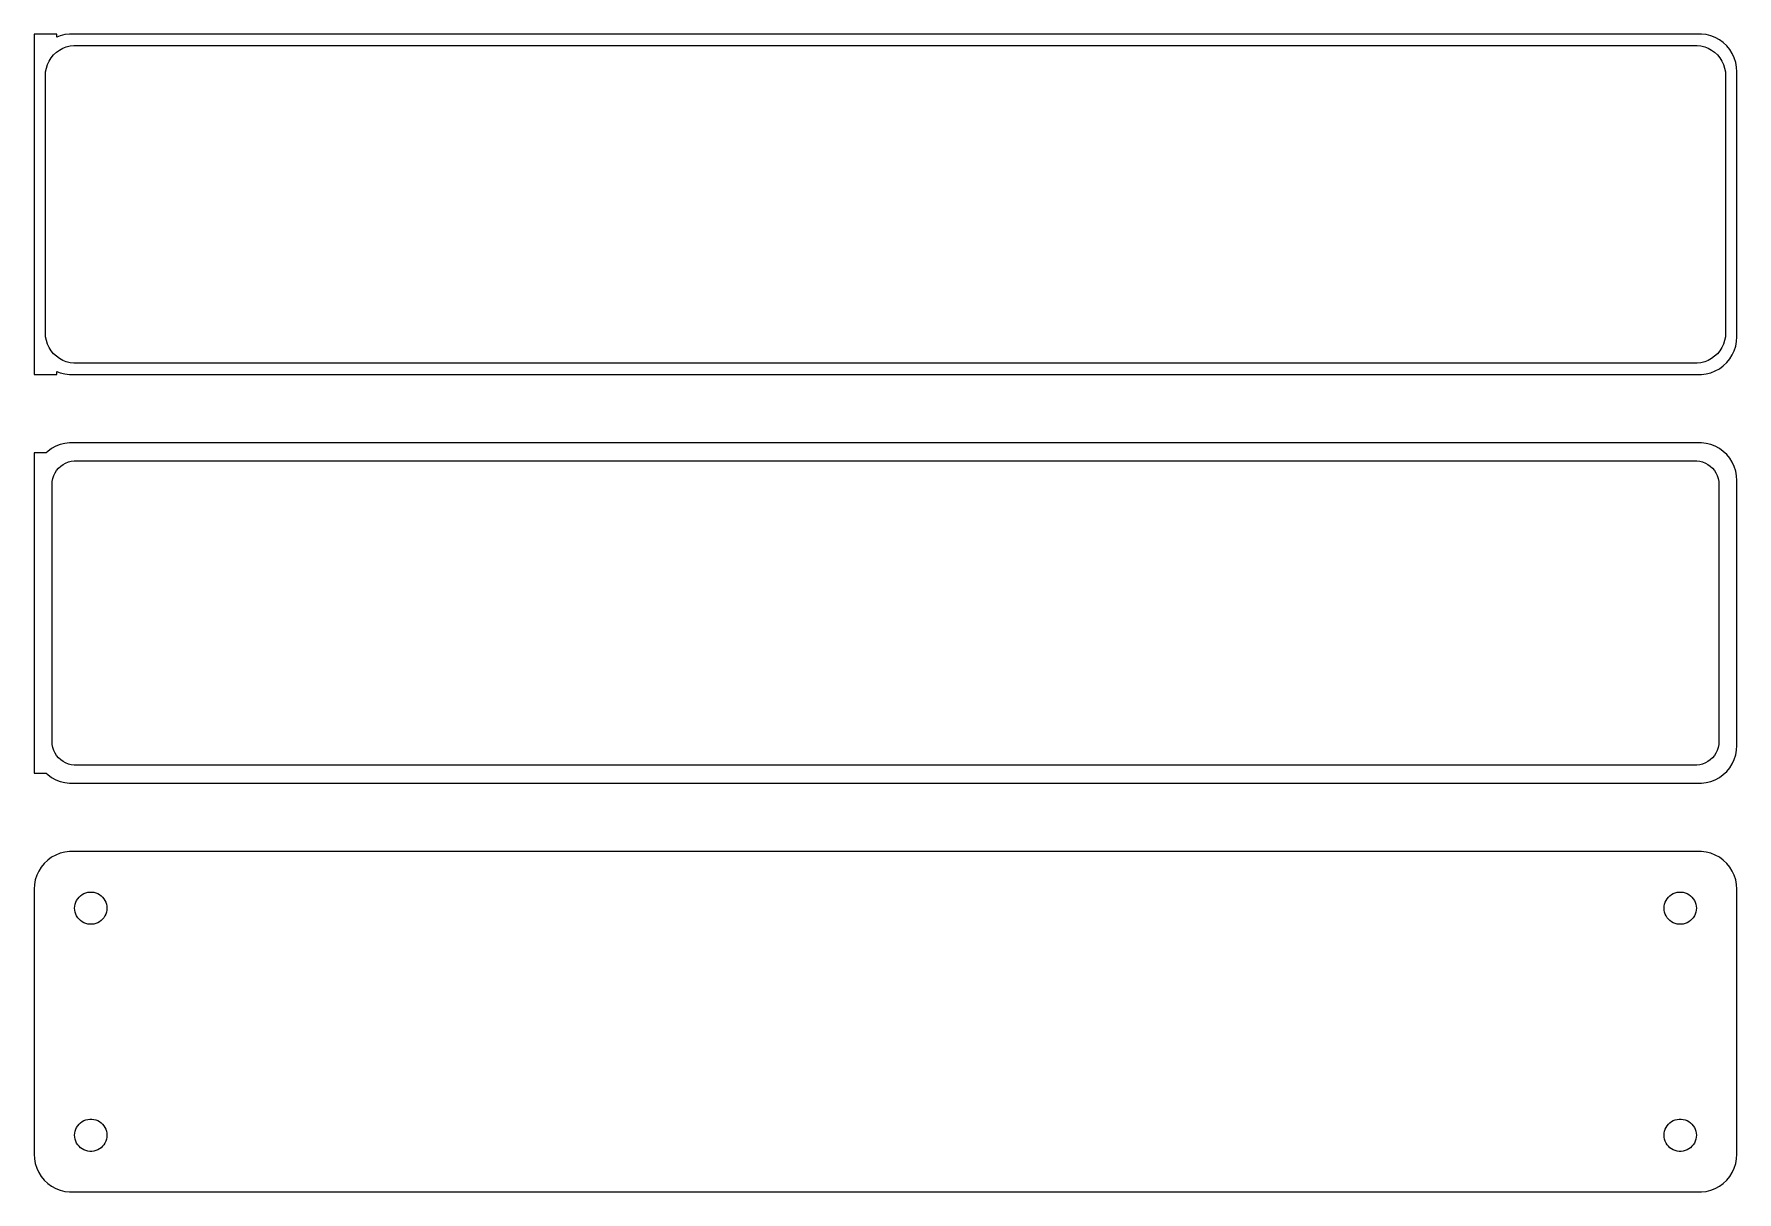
# Model space of a CAD drawing. Header units: metres. Extents: x -112 to 112, y 140 to 292.
import ezdxf

# ---------------------------------------------------------------- set-up
doc = ezdxf.new("R2010")
doc.units = ezdxf.units.M

msp = doc.modelspace()

# ---------------------------------------------------------------- linework, layer by layer
for p, q in [((-109.5, 292.479), (-112.5, 292.479)), ((-112.5, 292.479), (-112.5, 247.521)), ((-109.55, 290.082), (-109.143, 290.377)), ((-109.5, 292.075), (-109.5, 292.479)), ((-109.045, 292.255), (-109.5, 292.075)), ((-109.143, 290.377), (-108.703, 290.619)), ((-108.437, 292.411), (-109.045, 292.255)), ((-108.703, 290.619), (-108.236, 290.804)), ((-107.814, 292.49), (-108.437, 292.411)), ((-108.236, 290.804), (-107.75, 290.929)), ((107.814, 292.49), (-107.814, 292.49)), ((-107.75, 290.929), (-107.251, 290.992)), ((-107.251, 290.992), (107.251, 290.992)), ((107.251, 290.992), (107.75, 290.929)), ((107.75, 290.929), (108.236, 290.804)), ((108.437, 292.411), (107.814, 292.49)), ((108.236, 290.804), (108.703, 290.619)), ((109.045, 292.255), (108.437, 292.411)), ((108.703, 290.619), (109.143, 290.377)), ((109.629, 292.024), (109.045, 292.255)), ((109.143, 290.377), (109.55, 290.082)), ((110.179, 291.722), (109.629, 292.024)), ((110.687, 291.353), (110.179, 291.722)), ((111.145, 290.923), (110.687, 291.353)), ((111.545, 290.439), (111.145, 290.923)), ((111.882, 289.909), (111.545, 290.439)), ((-110.874, 287.995), (-110.719, 288.472)), ((-110.719, 288.472), (-110.505, 288.927)), ((-110.505, 288.927), (-110.236, 289.351)), ((-110.236, 289.351), (-109.916, 289.738)), ((-109.916, 289.738), (-109.55, 290.082)), ((109.55, 290.082), (109.916, 289.738)), ((109.916, 289.738), (110.236, 289.351)), ((110.236, 289.351), (110.505, 288.927)), ((110.505, 288.927), (110.719, 288.472)), ((110.719, 288.472), (110.874, 287.995)), ((112.149, 289.341), (111.882, 289.909)), ((112.343, 288.743), (112.149, 289.341)), ((112.461, 288.127), (112.343, 288.743)), ((112.5, 287.5), (112.461, 288.127)), ((-111, 287), (-110.968, 287.501)), ((-111, 253), (-111, 287)), ((-110.968, 287.501), (-110.874, 287.995)), ((110.874, 287.995), (110.968, 287.501)), ((110.968, 287.501), (111, 287)), ((111, 287), (111, 253)), ((112.5, 252.5), (112.5, 287.5)), ((-110.968, 252.499), (-111, 253)), ((-110.874, 252.005), (-110.968, 252.499)), ((-110.719, 251.528), (-110.874, 252.005)), ((110.874, 252.005), (110.719, 251.528)), ((110.968, 252.499), (110.874, 252.005)), ((111, 253), (110.968, 252.499)), ((112.461, 251.873), (112.5, 252.5)), ((-110.505, 251.073), (-110.719, 251.528)), ((-110.236, 250.649), (-110.505, 251.073)), ((-109.916, 250.262), (-110.236, 250.649)), ((-109.55, 249.918), (-109.916, 250.262)), ((-109.143, 249.623), (-109.55, 249.918)), ((109.55, 249.918), (109.143, 249.623)), ((109.916, 250.262), (109.55, 249.918)), ((110.236, 250.649), (109.916, 250.262)), ((110.505, 251.073), (110.236, 250.649)), ((110.719, 251.528), (110.505, 251.073)), ((111.545, 249.561), (111.882, 250.091)), ((111.882, 250.091), (112.149, 250.659)), ((112.149, 250.659), (112.343, 251.257)), ((112.343, 251.257), (112.461, 251.873)), ((-112.5, 247.521), (-109.5, 247.521)), ((-109.5, 247.521), (-109.5, 247.925)), ((-109.5, 247.925), (-109.045, 247.745)), ((-108.703, 249.381), (-109.143, 249.623)), ((-109.045, 247.745), (-108.437, 247.589)), ((-108.236, 249.196), (-108.703, 249.381)), ((-108.437, 247.589), (-107.814, 247.51)), ((-107.75, 249.071), (-108.236, 249.196)), ((-107.814, 247.51), (107.814, 247.51)), ((-107.251, 249.008), (-107.75, 249.071)), ((107.251, 249.008), (-107.251, 249.008)), ((107.75, 249.071), (107.251, 249.008)), ((108.236, 249.196), (107.75, 249.071)), ((107.814, 247.51), (108.437, 247.589)), ((108.703, 249.381), (108.236, 249.196)), ((108.437, 247.589), (109.045, 247.745)), ((109.143, 249.623), (108.703, 249.381)), ((109.045, 247.745), (109.629, 247.976)), ((109.629, 247.976), (110.179, 248.278)), ((110.179, 248.278), (110.687, 248.647)), ((110.687, 248.647), (111.145, 249.077)), ((111.145, 249.077), (111.545, 249.561)), ((-110.9, 237.153), (-112.5, 237.153)), ((-112.5, 237.153), (-112.5, 194.847)), ((-110.687, 237.353), (-110.9, 237.153)), ((-110.179, 237.722), (-110.687, 237.353)), ((-109.629, 238.024), (-110.179, 237.722)), ((-109.045, 238.255), (-109.629, 238.024)), ((-108.437, 238.411), (-109.045, 238.255)), ((-107.814, 238.49), (-108.437, 238.411)), ((107.814, 238.49), (-107.814, 238.49)), ((108.437, 238.411), (107.814, 238.49)), ((109.045, 238.255), (108.437, 238.411)), ((109.629, 238.024), (109.045, 238.255)), ((110.179, 237.722), (109.629, 238.024)), ((110.687, 237.353), (110.179, 237.722)), ((111.145, 236.923), (110.687, 237.353)), ((111.545, 236.439), (111.145, 236.923)), ((111.882, 235.909), (111.545, 236.439)), ((-110.015, 233.774), (-109.894, 234.146)), ((-109.894, 234.146), (-109.728, 234.5)), ((-109.728, 234.5), (-109.518, 234.83)), ((-109.518, 234.83), (-109.269, 235.131)), ((-109.269, 235.131), (-108.984, 235.399)), ((-108.984, 235.399), (-108.668, 235.628)), ((-108.668, 235.628), (-108.325, 235.817)), ((-108.325, 235.817), (-107.962, 235.961)), ((-107.962, 235.961), (-107.583, 236.058)), ((-107.583, 236.058), (-107.195, 236.107)), ((-107.195, 236.107), (107.195, 236.107)), ((107.195, 236.107), (107.583, 236.058)), ((107.583, 236.058), (107.962, 235.961)), ((107.962, 235.961), (108.325, 235.817)), ((108.325, 235.817), (108.668, 235.628)), ((108.668, 235.628), (108.984, 235.399)), ((108.984, 235.399), (109.269, 235.131)), ((109.269, 235.131), (109.518, 234.83)), ((109.518, 234.83), (109.728, 234.5)), ((109.728, 234.5), (109.894, 234.146)), ((109.894, 234.146), (110.015, 233.774)), ((112.149, 235.341), (111.882, 235.909)), ((112.343, 234.743), (112.149, 235.341)), ((112.461, 234.127), (112.343, 234.743)), ((112.5, 233.5), (112.461, 234.127)), ((-110.113, 233), (-110.088, 233.39)), ((-110.113, 199), (-110.113, 233)), ((-110.088, 233.39), (-110.015, 233.774)), ((110.015, 233.774), (110.088, 233.39)), ((110.088, 233.39), (110.113, 233)), ((110.113, 233), (110.113, 199)), ((112.5, 198.5), (112.5, 233.5)), ((-110.088, 198.61), (-110.113, 199)), ((-110.015, 198.226), (-110.088, 198.61)), ((-109.894, 197.854), (-110.015, 198.226)), ((110.015, 198.226), (109.894, 197.854)), ((110.088, 198.61), (110.015, 198.226)), ((110.113, 199), (110.088, 198.61)), ((112.461, 197.873), (112.5, 198.5)), ((-109.728, 197.5), (-109.894, 197.854)), ((-109.518, 197.17), (-109.728, 197.5)), ((-109.269, 196.869), (-109.518, 197.17)), ((-108.984, 196.601), (-109.269, 196.869)), ((-108.668, 196.372), (-108.984, 196.601)), ((-108.325, 196.183), (-108.668, 196.372)), ((-107.962, 196.039), (-108.325, 196.183)), ((-107.583, 195.942), (-107.962, 196.039)), ((-107.195, 195.893), (-107.583, 195.942)), ((107.195, 195.893), (-107.195, 195.893)), ((107.583, 195.942), (107.195, 195.893)), ((107.962, 196.039), (107.583, 195.942)), ((108.325, 196.183), (107.962, 196.039)), ((108.668, 196.372), (108.325, 196.183)), ((108.984, 196.601), (108.668, 196.372)), ((109.269, 196.869), (108.984, 196.601)), ((109.518, 197.17), (109.269, 196.869)), ((109.728, 197.5), (109.518, 197.17)), ((109.894, 197.854), (109.728, 197.5)), ((111.545, 195.561), (111.882, 196.091)), ((111.882, 196.091), (112.149, 196.659)), ((112.149, 196.659), (112.343, 197.257)), ((112.343, 197.257), (112.461, 197.873)), ((-112.5, 194.847), (-110.9, 194.847)), ((-110.9, 194.847), (-110.687, 194.647)), ((-110.687, 194.647), (-110.179, 194.278)), ((-110.179, 194.278), (-109.629, 193.976)), ((-109.629, 193.976), (-109.045, 193.745)), ((-109.045, 193.745), (-108.437, 193.589)), ((-108.437, 193.589), (-107.814, 193.51)), ((-107.814, 193.51), (107.814, 193.51)), ((107.814, 193.51), (108.437, 193.589)), ((108.437, 193.589), (109.045, 193.745)), ((109.045, 193.745), (109.629, 193.976)), ((109.629, 193.976), (110.179, 194.278)), ((110.179, 194.278), (110.687, 194.647)), ((110.687, 194.647), (111.145, 195.077)), ((111.145, 195.077), (111.545, 195.561)), ((-111.545, 182.439), (-111.882, 181.909)), ((-111.145, 182.923), (-111.545, 182.439)), ((-110.687, 183.353), (-111.145, 182.923)), ((-110.179, 183.722), (-110.687, 183.353)), ((-109.629, 184.024), (-110.179, 183.722)), ((-109.045, 184.255), (-109.629, 184.024)), ((-108.437, 184.411), (-109.045, 184.255)), ((-107.814, 184.49), (-108.437, 184.411)), ((107.814, 184.49), (-107.814, 184.49)), ((108.437, 184.411), (107.814, 184.49)), ((109.045, 184.255), (108.437, 184.411)), ((109.629, 184.024), (109.045, 184.255)), ((110.179, 183.722), (109.629, 184.024)), ((110.687, 183.353), (110.179, 183.722)), ((111.145, 182.923), (110.687, 183.353)), ((111.545, 182.439), (111.145, 182.923)), ((111.882, 181.909), (111.545, 182.439)), ((-112.461, 180.127), (-112.5, 179.5)), ((-112.343, 180.743), (-112.461, 180.127)), ((-112.149, 181.341), (-112.343, 180.743)), ((-111.882, 181.909), (-112.149, 181.341)), ((112.149, 181.341), (111.882, 181.909)), ((112.343, 180.743), (112.149, 181.341)), ((112.461, 180.127), (112.343, 180.743)), ((112.5, 179.5), (112.461, 180.127)), ((-112.5, 179.5), (-112.5, 144.5)), ((-107.068, 177.531), (-106.985, 177.786)), ((-106.985, 177.786), (-106.871, 178.029)), ((-106.871, 178.029), (-106.727, 178.255)), ((-106.727, 178.255), (-106.557, 178.462)), ((-106.557, 178.462), (-106.361, 178.645)), ((-106.361, 178.645), (-106.144, 178.803)), ((-106.144, 178.803), (-105.909, 178.932)), ((-105.909, 178.932), (-105.66, 179.031)), ((-105.66, 179.031), (-105.4, 179.097)), ((-105.4, 179.097), (-105.134, 179.131)), ((-105.134, 179.131), (-104.866, 179.131)), ((-104.866, 179.131), (-104.6, 179.097)), ((-104.6, 179.097), (-104.34, 179.031)), ((-104.34, 179.031), (-104.091, 178.932)), ((-104.091, 178.932), (-103.856, 178.803)), ((-103.856, 178.803), (-103.639, 178.645)), ((-103.639, 178.645), (-103.443, 178.462)), ((-103.443, 178.462), (-103.273, 178.255)), ((-103.273, 178.255), (-103.129, 178.029)), ((-103.129, 178.029), (-103.015, 177.786)), ((-103.015, 177.786), (-102.932, 177.531)), ((102.932, 177.531), (103.015, 177.786)), ((103.015, 177.786), (103.129, 178.029)), ((103.129, 178.029), (103.273, 178.255)), ((103.273, 178.255), (103.443, 178.462)), ((103.443, 178.462), (103.639, 178.645)), ((103.639, 178.645), (103.856, 178.803)), ((103.856, 178.803), (104.091, 178.932)), ((104.091, 178.932), (104.34, 179.031)), ((104.34, 179.031), (104.6, 179.097)), ((104.6, 179.097), (104.866, 179.131)), ((104.866, 179.131), (105.134, 179.131)), ((105.134, 179.131), (105.4, 179.097)), ((105.4, 179.097), (105.66, 179.031)), ((105.66, 179.031), (105.909, 178.932)), ((105.909, 178.932), (106.144, 178.803)), ((106.144, 178.803), (106.361, 178.645)), ((106.361, 178.645), (106.557, 178.462)), ((106.557, 178.462), (106.727, 178.255)), ((106.727, 178.255), (106.871, 178.029)), ((106.871, 178.029), (106.985, 177.786)), ((106.985, 177.786), (107.068, 177.531)), ((112.5, 144.5), (112.5, 179.5)), ((-107.135, 177), (-107.118, 177.268)), ((-107.118, 176.732), (-107.135, 177)), ((-107.118, 177.268), (-107.068, 177.531)), ((-107.068, 176.469), (-107.118, 176.732)), ((-106.985, 176.214), (-107.068, 176.469)), ((-106.871, 175.971), (-106.985, 176.214)), ((-106.727, 175.745), (-106.871, 175.971)), ((-106.557, 175.538), (-106.727, 175.745)), ((-106.361, 175.355), (-106.557, 175.538)), ((-103.443, 175.538), (-103.639, 175.355)), ((-103.273, 175.745), (-103.443, 175.538)), ((-103.129, 175.971), (-103.273, 175.745)), ((-103.015, 176.214), (-103.129, 175.971)), ((-102.932, 176.469), (-103.015, 176.214)), ((-102.932, 177.531), (-102.882, 177.268)), ((-102.882, 176.732), (-102.932, 176.469)), ((-102.882, 177.268), (-102.865, 177)), ((-102.865, 177), (-102.882, 176.732)), ((102.865, 177), (102.882, 177.268)), ((102.882, 176.732), (102.865, 177)), ((102.882, 177.268), (102.932, 177.531)), ((102.932, 176.469), (102.882, 176.732)), ((103.015, 176.214), (102.932, 176.469)), ((103.129, 175.971), (103.015, 176.214)), ((103.273, 175.745), (103.129, 175.971)), ((103.443, 175.538), (103.273, 175.745)), ((103.639, 175.355), (103.443, 175.538)), ((106.557, 175.538), (106.361, 175.355)), ((106.727, 175.745), (106.557, 175.538)), ((106.871, 175.971), (106.727, 175.745)), ((106.985, 176.214), (106.871, 175.971)), ((107.068, 176.469), (106.985, 176.214)), ((107.068, 177.531), (107.118, 177.268)), ((107.118, 176.732), (107.068, 176.469)), ((107.118, 177.268), (107.135, 177)), ((107.135, 177), (107.118, 176.732)), ((-106.144, 175.197), (-106.361, 175.355)), ((-105.909, 175.068), (-106.144, 175.197)), ((-105.66, 174.969), (-105.909, 175.068)), ((-105.4, 174.903), (-105.66, 174.969)), ((-105.134, 174.869), (-105.4, 174.903)), ((-104.866, 174.869), (-105.134, 174.869)), ((-104.6, 174.903), (-104.866, 174.869)), ((-104.34, 174.969), (-104.6, 174.903)), ((-104.091, 175.068), (-104.34, 174.969)), ((-103.856, 175.197), (-104.091, 175.068)), ((-103.639, 175.355), (-103.856, 175.197)), ((103.856, 175.197), (103.639, 175.355)), ((104.091, 175.068), (103.856, 175.197)), ((104.34, 174.969), (104.091, 175.068)), ((104.6, 174.903), (104.34, 174.969)), ((104.866, 174.869), (104.6, 174.903)), ((105.134, 174.869), (104.866, 174.869)), ((105.4, 174.903), (105.134, 174.869)), ((105.66, 174.969), (105.4, 174.903)), ((105.909, 175.068), (105.66, 174.969)), ((106.144, 175.197), (105.909, 175.068)), ((106.361, 175.355), (106.144, 175.197)), ((-106.557, 148.462), (-106.361, 148.645)), ((-106.361, 148.645), (-106.144, 148.803)), ((-106.144, 148.803), (-105.909, 148.932)), ((-105.909, 148.932), (-105.66, 149.031)), ((-105.66, 149.031), (-105.4, 149.097)), ((-105.4, 149.097), (-105.134, 149.131)), ((-105.134, 149.131), (-104.866, 149.131)), ((-104.866, 149.131), (-104.6, 149.097)), ((-104.6, 149.097), (-104.34, 149.031)), ((-104.34, 149.031), (-104.091, 148.932)), ((-104.091, 148.932), (-103.856, 148.803)), ((-103.856, 148.803), (-103.639, 148.645)), ((-103.639, 148.645), (-103.443, 148.462)), ((103.443, 148.462), (103.639, 148.645)), ((103.639, 148.645), (103.856, 148.803)), ((103.856, 148.803), (104.091, 148.932)), ((104.091, 148.932), (104.34, 149.031)), ((104.34, 149.031), (104.6, 149.097)), ((104.6, 149.097), (104.866, 149.131)), ((104.866, 149.131), (105.134, 149.131)), ((105.134, 149.131), (105.4, 149.097)), ((105.4, 149.097), (105.66, 149.031)), ((105.66, 149.031), (105.909, 148.932)), ((105.909, 148.932), (106.144, 148.803)), ((106.144, 148.803), (106.361, 148.645)), ((106.361, 148.645), (106.557, 148.462)), ((-107.135, 147), (-107.118, 147.268)), ((-107.118, 146.732), (-107.135, 147)), ((-107.118, 147.268), (-107.068, 147.531)), ((-107.068, 146.469), (-107.118, 146.732)), ((-107.068, 147.531), (-106.985, 147.786)), ((-106.985, 146.214), (-107.068, 146.469)), ((-106.985, 147.786), (-106.871, 148.029)), ((-106.871, 148.029), (-106.727, 148.255)), ((-106.727, 148.255), (-106.557, 148.462)), ((-103.443, 148.462), (-103.273, 148.255)), ((-103.273, 148.255), (-103.129, 148.029)), ((-103.129, 148.029), (-103.015, 147.786)), ((-103.015, 147.786), (-102.932, 147.531)), ((-102.932, 146.469), (-103.015, 146.214)), ((-102.932, 147.531), (-102.882, 147.268)), ((-102.882, 146.732), (-102.932, 146.469)), ((-102.882, 147.268), (-102.865, 147)), ((-102.865, 147), (-102.882, 146.732)), ((102.865, 147), (102.882, 147.268)), ((102.882, 146.732), (102.865, 147)), ((102.882, 147.268), (102.932, 147.531)), ((102.932, 146.469), (102.882, 146.732)), ((102.932, 147.531), (103.015, 147.786)), ((103.015, 146.214), (102.932, 146.469)), ((103.015, 147.786), (103.129, 148.029)), ((103.129, 148.029), (103.273, 148.255)), ((103.273, 148.255), (103.443, 148.462)), ((106.557, 148.462), (106.727, 148.255)), ((106.727, 148.255), (106.871, 148.029)), ((106.871, 148.029), (106.985, 147.786)), ((106.985, 147.786), (107.068, 147.531)), ((107.068, 146.469), (106.985, 146.214)), ((107.068, 147.531), (107.118, 147.268)), ((107.118, 146.732), (107.068, 146.469)), ((107.118, 147.268), (107.135, 147)), ((107.135, 147), (107.118, 146.732)), ((-112.5, 144.5), (-112.461, 143.873)), ((-106.871, 145.971), (-106.985, 146.214)), ((-106.727, 145.745), (-106.871, 145.971)), ((-106.557, 145.538), (-106.727, 145.745)), ((-106.361, 145.355), (-106.557, 145.538)), ((-106.144, 145.197), (-106.361, 145.355)), ((-105.909, 145.068), (-106.144, 145.197)), ((-105.66, 144.969), (-105.909, 145.068)), ((-105.4, 144.903), (-105.66, 144.969)), ((-105.134, 144.869), (-105.4, 144.903)), ((-104.866, 144.869), (-105.134, 144.869)), ((-104.6, 144.903), (-104.866, 144.869)), ((-104.34, 144.969), (-104.6, 144.903)), ((-104.091, 145.068), (-104.34, 144.969)), ((-103.856, 145.197), (-104.091, 145.068)), ((-103.639, 145.355), (-103.856, 145.197)), ((-103.443, 145.538), (-103.639, 145.355)), ((-103.273, 145.745), (-103.443, 145.538)), ((-103.129, 145.971), (-103.273, 145.745)), ((-103.015, 146.214), (-103.129, 145.971)), ((103.129, 145.971), (103.015, 146.214)), ((103.273, 145.745), (103.129, 145.971)), ((103.443, 145.538), (103.273, 145.745)), ((103.639, 145.355), (103.443, 145.538)), ((103.856, 145.197), (103.639, 145.355)), ((104.091, 145.068), (103.856, 145.197)), ((104.34, 144.969), (104.091, 145.068)), ((104.6, 144.903), (104.34, 144.969)), ((104.866, 144.869), (104.6, 144.903)), ((105.134, 144.869), (104.866, 144.869)), ((105.4, 144.903), (105.134, 144.869)), ((105.66, 144.969), (105.4, 144.903)), ((105.909, 145.068), (105.66, 144.969)), ((106.144, 145.197), (105.909, 145.068)), ((106.361, 145.355), (106.144, 145.197)), ((106.557, 145.538), (106.361, 145.355)), ((106.727, 145.745), (106.557, 145.538)), ((106.871, 145.971), (106.727, 145.745)), ((106.985, 146.214), (106.871, 145.971)), ((112.461, 143.873), (112.5, 144.5)), ((-112.461, 143.873), (-112.343, 143.257)), ((-112.343, 143.257), (-112.149, 142.659)), ((-112.149, 142.659), (-111.882, 142.091)), ((-111.882, 142.091), (-111.545, 141.561)), ((111.545, 141.561), (111.882, 142.091)), ((111.882, 142.091), (112.149, 142.659)), ((112.149, 142.659), (112.343, 143.257)), ((112.343, 143.257), (112.461, 143.873)), ((-111.545, 141.561), (-111.145, 141.077)), ((-111.145, 141.077), (-110.687, 140.647)), ((-110.687, 140.647), (-110.179, 140.278)), ((-110.179, 140.278), (-109.629, 139.976)), ((-109.629, 139.976), (-109.045, 139.745)), ((-109.045, 139.745), (-108.437, 139.589)), ((-108.437, 139.589), (-107.814, 139.51)), ((-107.814, 139.51), (107.814, 139.51)), ((107.814, 139.51), (108.437, 139.589)), ((108.437, 139.589), (109.045, 139.745)), ((109.045, 139.745), (109.629, 139.976)), ((109.629, 139.976), (110.179, 140.278)), ((110.179, 140.278), (110.687, 140.647)), ((110.687, 140.647), (111.145, 141.077)), ((111.145, 141.077), (111.545, 141.561))]:
    msp.add_line(p, q)

doc.saveas('drawing.dxf')
